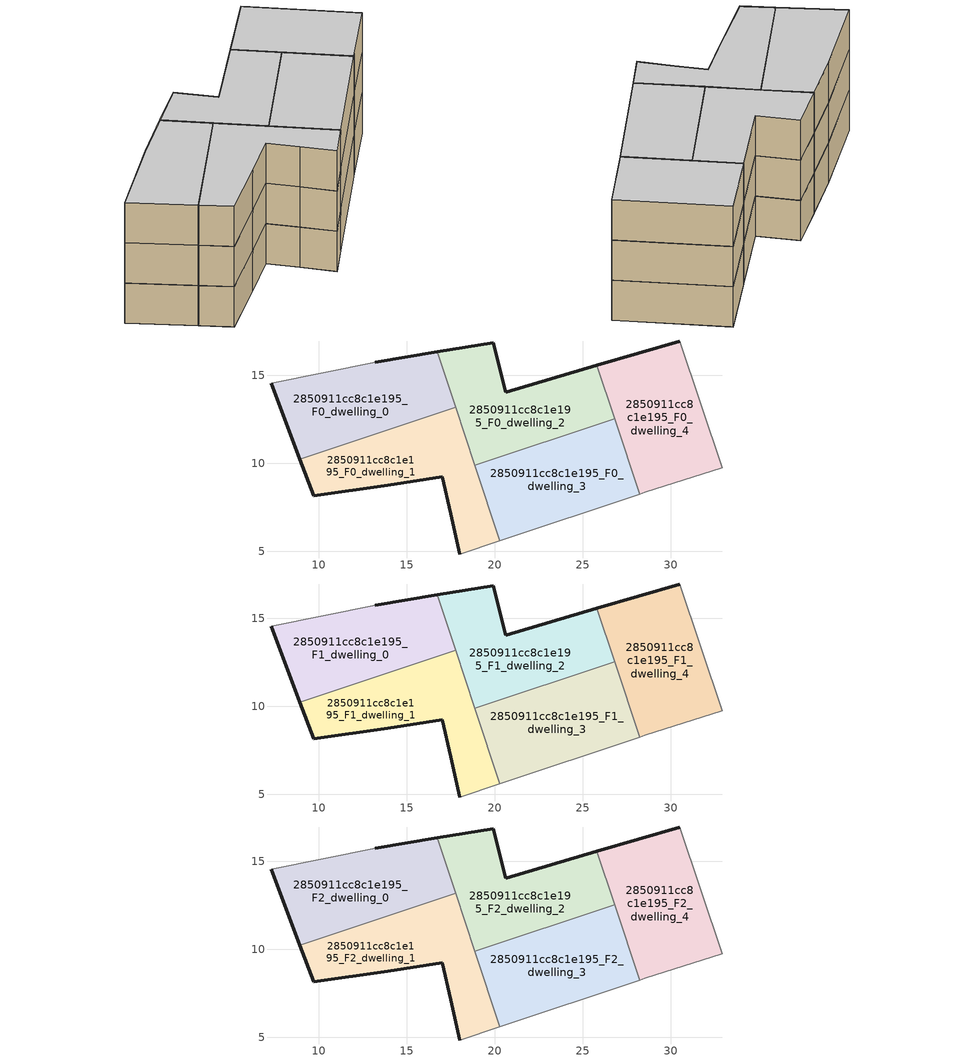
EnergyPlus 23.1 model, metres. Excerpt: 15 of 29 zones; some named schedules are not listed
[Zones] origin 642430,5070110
2850911cc8c1e195_F0_dwelling_0
 floor ground (EU_floor_Construction): 17.77,13.17 16.72,16.32 13.2,15.75 7.3,14.55 8.91,10.23 z0
 wall outside (EU_wall_Construction): 13.2,15.75 16.72,16.32 / 8.91,10.23 7.3,14.55 z0:3
 wall to 2850911cc8c1e195_F0_dwelling_1 (EU_wall_Construction): 17.77,13.17 8.91,10.23 z0:3
 wall adiabatic (EU_wall_Construction): 7.3,14.55 13.2,15.75 z0:3
 wall to 2850911cc8c1e195_F0_dwelling_2 (EU_wall_Construction): 16.72,16.32 17.77,13.17 z0:3
2850911cc8c1e195_F0_dwelling_1
 floor ground (EU_floor_Construction): 20.28,5.6 17.77,13.17 8.91,10.23 9.69,8.14 13.9,8.74 17,9.24 17.5,7.14 18,4.84 z0
 wall outside (EU_wall_Construction): 18,4.84 17.5,7.14 17,9.24 13.9,8.74 9.69,8.14 8.91,10.23 z0:3
 wall adiabatic (EU_wall_Construction): 20.28,5.6 18,4.84 z0:3
 wall to 2850911cc8c1e195_F0_dwelling_3 (EU_wall_Construction): 18.86,9.87 20.28,5.6 z0:3
 wall to 2850911cc8c1e195_F0_dwelling_2 (EU_wall_Construction): 17.77,13.17 18.86,9.87 z0:3
2850911cc8c1e195_F0_dwelling_2
 floor ground (EU_floor_Construction): 26.8,12.51 25.79,15.56 20.6,14.04 19.91,16.85 16.72,16.32 18.86,9.87 z0
 wall outside (EU_wall_Construction): 16.72,16.32 19.91,16.85 20.6,14.04 25.79,15.56 z0:3
 wall to 2850911cc8c1e195_F0_dwelling_3 (EU_wall_Construction): 26.8,12.51 18.86,9.87 z0:3
 wall to 2850911cc8c1e195_F0_dwelling_4 (EU_wall_Construction): 25.79,15.56 26.8,12.51 z0:3
2850911cc8c1e195_F0_dwelling_3
 floor ground (EU_floor_Construction): 28.22,8.24 26.8,12.51 18.86,9.87 20.28,5.6 z0
 wall adiabatic (EU_wall_Construction): 28.22,8.24 20.28,5.6 z0:3
 wall to 2850911cc8c1e195_F0_dwelling_4 (EU_wall_Construction): 26.8,12.51 28.22,8.24 z0:3
2850911cc8c1e195_F0_dwelling_4
 floor ground (EU_floor_Construction): 32.91,9.74 30.51,16.94 25.79,15.56 28.22,8.24 28.51,8.34 z0
 wall outside (EU_wall_Construction): 25.79,15.56 30.51,16.94 z0:3
 wall adiabatic (EU_wall_Construction): 30.51,16.94 32.91,9.74 28.51,8.34 28.22,8.24 z0:3
2850911cc8c1e195_F1_dwelling_0
 floor to 2850911cc8c1e195_F0_dwelling_0 (EU_floor_Construction): 17.77,13.17 16.72,16.32 13.2,15.75 7.3,14.55 8.91,10.23 z3
 wall outside (EU_wall_Construction): 13.2,15.75 16.72,16.32 / 8.91,10.23 7.3,14.55 z3:6
 wall to 2850911cc8c1e195_F1_dwelling_1 (EU_wall_Construction): 17.77,13.17 8.91,10.23 z3:6
 wall adiabatic (EU_wall_Construction): 7.3,14.55 13.2,15.75 z3:6
 wall to 2850911cc8c1e195_F1_dwelling_2 (EU_wall_Construction): 16.72,16.32 17.77,13.17 z3:6
2850911cc8c1e195_F1_dwelling_1
 floor to 2850911cc8c1e195_F0_dwelling_1 (EU_floor_Construction): 20.28,5.6 17.77,13.17 8.91,10.23 9.69,8.14 13.9,8.74 17,9.24 17.5,7.14 18,4.84 z3
 wall outside (EU_wall_Construction): 18,4.84 17.5,7.14 17,9.24 13.9,8.74 9.69,8.14 8.91,10.23 z3:6
 wall adiabatic (EU_wall_Construction): 20.28,5.6 18,4.84 z3:6
 wall to 2850911cc8c1e195_F1_dwelling_3 (EU_wall_Construction): 18.86,9.87 20.28,5.6 z3:6
 wall to 2850911cc8c1e195_F1_dwelling_2 (EU_wall_Construction): 17.77,13.17 18.86,9.87 z3:6
2850911cc8c1e195_F1_dwelling_2
 floor to 2850911cc8c1e195_F0_dwelling_2 (EU_floor_Construction): 26.8,12.51 25.79,15.56 20.6,14.04 19.91,16.85 16.72,16.32 18.86,9.87 z3
 wall outside (EU_wall_Construction): 16.72,16.32 19.91,16.85 20.6,14.04 25.79,15.56 z3:6
 wall to 2850911cc8c1e195_F1_dwelling_3 (EU_wall_Construction): 26.8,12.51 18.86,9.87 z3:6
 wall to 2850911cc8c1e195_F1_dwelling_4 (EU_wall_Construction): 25.79,15.56 26.8,12.51 z3:6
2850911cc8c1e195_F1_dwelling_3
 floor to 2850911cc8c1e195_F0_dwelling_3 (EU_floor_Construction): 28.22,8.24 26.8,12.51 18.86,9.87 20.28,5.6 z3
 wall adiabatic (EU_wall_Construction): 28.22,8.24 20.28,5.6 z3:6
 wall to 2850911cc8c1e195_F1_dwelling_4 (EU_wall_Construction): 26.8,12.51 28.22,8.24 z3:6
2850911cc8c1e195_F1_dwelling_4
 floor to 2850911cc8c1e195_F0_dwelling_4 (EU_floor_Construction): 32.91,9.74 30.51,16.94 25.79,15.56 28.22,8.24 28.51,8.34 z3
 wall outside (EU_wall_Construction): 25.79,15.56 30.51,16.94 z3:6
 wall adiabatic (EU_wall_Construction): 30.51,16.94 32.91,9.74 28.51,8.34 28.22,8.24 z3:6
2850911cc8c1e195_F2_dwelling_0
 floor to 2850911cc8c1e195_F1_dwelling_0 (EU_floor_Construction): 17.77,13.17 16.72,16.32 13.2,15.75 7.3,14.55 8.91,10.23 z6
 wall outside (EU_wall_Construction): 13.2,15.75 16.72,16.32 / 8.91,10.23 7.3,14.55 z6:9
 wall to 2850911cc8c1e195_F2_dwelling_1 (EU_wall_Construction): 17.77,13.17 8.91,10.23 z6:9
 wall adiabatic (EU_wall_Construction): 7.3,14.55 13.2,15.75 z6:9
 wall to 2850911cc8c1e195_F2_dwelling_2 (EU_wall_Construction): 16.72,16.32 17.77,13.17 z6:9
 ceiling to 2850911cc8c1e195_F3_dwelling_0 (EU_floor_Construction): 16.72,16.32 17.77,13.17 8.91,10.23 7.3,14.55 13.2,15.75 z9
2850911cc8c1e195_F2_dwelling_1
 floor to 2850911cc8c1e195_F1_dwelling_1 (EU_floor_Construction): 20.28,5.6 17.77,13.17 8.91,10.23 9.69,8.14 13.9,8.74 17,9.24 17.5,7.14 18,4.84 z6
 wall outside (EU_wall_Construction): 18,4.84 17.5,7.14 17,9.24 13.9,8.74 9.69,8.14 8.91,10.23 z6:9
 wall adiabatic (EU_wall_Construction): 20.28,5.6 18,4.84 z6:9
 wall to 2850911cc8c1e195_F2_dwelling_3 (EU_wall_Construction): 18.86,9.87 20.28,5.6 z6:9
 wall to 2850911cc8c1e195_F2_dwelling_2 (EU_wall_Construction): 17.77,13.17 18.86,9.87 z6:9
 ceiling to 2850911cc8c1e195_F3_dwelling_1 (EU_floor_Construction): 17.77,13.17 20.28,5.6 18,4.84 17.5,7.14 17,9.24 13.9,8.74 9.69,8.14 8.91,10.23 z9
2850911cc8c1e195_F2_dwelling_2
 floor to 2850911cc8c1e195_F1_dwelling_2 (EU_floor_Construction): 26.8,12.51 25.79,15.56 20.6,14.04 19.91,16.85 16.72,16.32 18.86,9.87 z6
 wall outside (EU_wall_Construction): 16.72,16.32 19.91,16.85 20.6,14.04 25.79,15.56 z6:9
 wall to 2850911cc8c1e195_F2_dwelling_3 (EU_wall_Construction): 26.8,12.51 18.86,9.87 z6:9
 wall to 2850911cc8c1e195_F2_dwelling_4 (EU_wall_Construction): 25.79,15.56 26.8,12.51 z6:9
 ceiling to 2850911cc8c1e195_F3_dwelling_2 (EU_floor_Construction): 25.79,15.56 26.8,12.51 18.86,9.87 16.72,16.32 19.91,16.85 20.6,14.04 z9
2850911cc8c1e195_F2_dwelling_3
 floor to 2850911cc8c1e195_F1_dwelling_3 (EU_floor_Construction): 28.22,8.24 26.8,12.51 18.86,9.87 20.28,5.6 z6
 wall adiabatic (EU_wall_Construction): 28.22,8.24 20.28,5.6 z6:9
 wall to 2850911cc8c1e195_F2_dwelling_4 (EU_wall_Construction): 26.8,12.51 28.22,8.24 z6:9
 ceiling to 2850911cc8c1e195_F3_dwelling_3 (EU_floor_Construction): 26.8,12.51 28.22,8.24 20.28,5.6 18.86,9.87 z9
2850911cc8c1e195_F2_dwelling_4
 floor to 2850911cc8c1e195_F1_dwelling_4 (EU_floor_Construction): 32.91,9.74 30.51,16.94 25.79,15.56 28.22,8.24 28.51,8.34 z6
 wall outside (EU_wall_Construction): 25.79,15.56 30.51,16.94 z6:9
 wall adiabatic (EU_wall_Construction): 30.51,16.94 32.91,9.74 28.51,8.34 28.22,8.24 z6:9
 ceiling to 2850911cc8c1e195_F3_dwelling_4 (EU_floor_Construction): 30.51,16.94 32.91,9.74 28.51,8.34 28.22,8.24 25.79,15.56 z9
[Building]
EU S2 Campaign: North Axis=0; Terrain=City; Solar Distribution=FullExterior
[Site:Location]
Lyon-Bron: Latitude=45.75; Longitude=5; Time Zone=1; Elevation=198
[SizingPeriod:WeatherFileDays]
AnnualSizingPeriod: Begin Month=1; Begin Day of Month=1; End Month=12; End Day of Month=31; Day of Week for Start Day=Monday; Use Weather File Daylight Saving Period=No; Use Weather File Rain and Snow Indicators=No
[MATERIAL]
EU_InternalMass_Material: Roughness=MediumRough; Thickness=0.1; Conductivity=1; Density=1800; Specific Heat=900; Thermal Absorptance=0.9; Solar Absorptance=0.7; Visible Absorptance=0.7
[MATERIAL:NOMASS] Roughness=MediumRough; Thermal Absorptance=0.9; Solar Absorptance=0.7; Visible Absorptance=0.7
Name | Thermal Resistance
EU_wall_NoMass | 0.776494
EU_floor_NoMass | 0.421597
[CONSTRUCTION]
EU_wall_Construction: EU_wall_NoMass
EU_floor_Construction: EU_floor_NoMass
EU_InternalMass_Construction: EU_InternalMass_Material
[ZONE] Type=1; Multiplier=1; Ceiling Height=autocalculate; Floor Area=autocalculate; Part of Total Floor Area=Yes
Name | Volume
2850911cc8c1e195_F0_dwelling_0; 2850911cc8c1e195_F1_dwelling_0; 2850911cc8c1e195_F2_dwelling_0 | 112.991
2850911cc8c1e195_F0_dwelling_1; 2850911cc8c1e195_F1_dwelling_1; 2850911cc8c1e195_F2_dwelling_1 | 112.981
2850911cc8c1e195_F0_dwelling_2; 2850911cc8c1e195_F1_dwelling_2; 2850911cc8c1e195_F2_dwelling_2 | 113.01
2850911cc8c1e195_F0_dwelling_3; 2850911cc8c1e195_F1_dwelling_3; 2850911cc8c1e195_F2_dwelling_3 | 112.984
2850911cc8c1e195_F0_dwelling_4; 2850911cc8c1e195_F1_dwelling_4; 2850911cc8c1e195_F2_dwelling_4 | 112.983
[INTERNALMASS] Construction=EU_InternalMass_Construction
Name | Zone or ZoneList | Surface Area
2850911cc8c1e195_F0_dwelling_0_EU_InternalMass | 2850911cc8c1e195_F0_dwelling_0 | 37.6635
2850911cc8c1e195_F0_dwelling_1_EU_InternalMass | 2850911cc8c1e195_F0_dwelling_1 | 37.6604
2850911cc8c1e195_F0_dwelling_2_EU_InternalMass | 2850911cc8c1e195_F0_dwelling_2 | 37.6694
2850911cc8c1e195_F0_dwelling_3_EU_InternalMass | 2850911cc8c1e195_F0_dwelling_3 | 37.6612
2850911cc8c1e195_F0_dwelling_4_EU_InternalMass | 2850911cc8c1e195_F0_dwelling_4 | 37.661
2850911cc8c1e195_F1_dwelling_0_EU_InternalMass | 2850911cc8c1e195_F1_dwelling_0 | 37.6635
2850911cc8c1e195_F1_dwelling_1_EU_InternalMass | 2850911cc8c1e195_F1_dwelling_1 | 37.6604
2850911cc8c1e195_F1_dwelling_2_EU_InternalMass | 2850911cc8c1e195_F1_dwelling_2 | 37.6694
2850911cc8c1e195_F1_dwelling_3_EU_InternalMass | 2850911cc8c1e195_F1_dwelling_3 | 37.6612
2850911cc8c1e195_F1_dwelling_4_EU_InternalMass | 2850911cc8c1e195_F1_dwelling_4 | 37.661
2850911cc8c1e195_F2_dwelling_0_EU_InternalMass | 2850911cc8c1e195_F2_dwelling_0 | 37.6635
2850911cc8c1e195_F2_dwelling_1_EU_InternalMass | 2850911cc8c1e195_F2_dwelling_1 | 37.6604
2850911cc8c1e195_F2_dwelling_2_EU_InternalMass | 2850911cc8c1e195_F2_dwelling_2 | 37.6694
2850911cc8c1e195_F2_dwelling_3_EU_InternalMass | 2850911cc8c1e195_F2_dwelling_3 | 37.6612
2850911cc8c1e195_F2_dwelling_4_EU_InternalMass | 2850911cc8c1e195_F2_dwelling_4 | 37.661
[OTHEREQUIPMENT] Fuel Type=Electricity; Design Level Calculation Method=Watts/Area; Power per Zone Floor Area=1; Fraction Latent=0; Fraction Radiant=0; Fraction Lost=0; Carbon Dioxide Generation Rate=0; EndUse Subcategory=EU_Step8_InternalGains
Name | Zone or ZoneList or Space or SpaceList | Schedule
EU_Step8_InternalGain_2850911cc8c1e195_F0_dwelling_0_f000 | 2850911cc8c1e195_F0_dwelling_0 | EU_Step8_GainSchedule_2850911cc8c1e195_F0_dwelling_0_f000
EU_Step8_InternalGain_2850911cc8c1e195_F0_dwelling_1_f000 | 2850911cc8c1e195_F0_dwelling_1 | EU_Step8_GainSchedule_2850911cc8c1e195_F0_dwelling_1_f000
EU_Step8_InternalGain_2850911cc8c1e195_F0_dwelling_2_f000 | 2850911cc8c1e195_F0_dwelling_2 | EU_Step8_GainSchedule_2850911cc8c1e195_F0_dwelling_2_f000
EU_Step8_InternalGain_2850911cc8c1e195_F0_dwelling_3_f000 | 2850911cc8c1e195_F0_dwelling_3 | EU_Step8_GainSchedule_2850911cc8c1e195_F0_dwelling_3_f000
EU_Step8_InternalGain_2850911cc8c1e195_F0_dwelling_4_f000 | 2850911cc8c1e195_F0_dwelling_4 | EU_Step8_GainSchedule_2850911cc8c1e195_F0_dwelling_4_f000
EU_Step8_InternalGain_2850911cc8c1e195_F1_dwelling_0_f000 | 2850911cc8c1e195_F1_dwelling_0 | EU_Step8_GainSchedule_2850911cc8c1e195_F1_dwelling_0_f000
EU_Step8_InternalGain_2850911cc8c1e195_F1_dwelling_1_f000 | 2850911cc8c1e195_F1_dwelling_1 | EU_Step8_GainSchedule_2850911cc8c1e195_F1_dwelling_1_f000
EU_Step8_InternalGain_2850911cc8c1e195_F1_dwelling_2_f000 | 2850911cc8c1e195_F1_dwelling_2 | EU_Step8_GainSchedule_2850911cc8c1e195_F1_dwelling_2_f000
EU_Step8_InternalGain_2850911cc8c1e195_F1_dwelling_3_f000 | 2850911cc8c1e195_F1_dwelling_3 | EU_Step8_GainSchedule_2850911cc8c1e195_F1_dwelling_3_f000
EU_Step8_InternalGain_2850911cc8c1e195_F1_dwelling_4_f000 | 2850911cc8c1e195_F1_dwelling_4 | EU_Step8_GainSchedule_2850911cc8c1e195_F1_dwelling_4_f000
EU_Step8_InternalGain_2850911cc8c1e195_F2_dwelling_0_f000 | 2850911cc8c1e195_F2_dwelling_0 | EU_Step8_GainSchedule_2850911cc8c1e195_F2_dwelling_0_f000
EU_Step8_InternalGain_2850911cc8c1e195_F2_dwelling_1_f000 | 2850911cc8c1e195_F2_dwelling_1 | EU_Step8_GainSchedule_2850911cc8c1e195_F2_dwelling_1_f000
EU_Step8_InternalGain_2850911cc8c1e195_F2_dwelling_2_f000 | 2850911cc8c1e195_F2_dwelling_2 | EU_Step8_GainSchedule_2850911cc8c1e195_F2_dwelling_2_f000
EU_Step8_InternalGain_2850911cc8c1e195_F2_dwelling_3_f000 | 2850911cc8c1e195_F2_dwelling_3 | EU_Step8_GainSchedule_2850911cc8c1e195_F2_dwelling_3_f000
EU_Step8_InternalGain_2850911cc8c1e195_F2_dwelling_4_f000 | 2850911cc8c1e195_F2_dwelling_4 | EU_Step8_GainSchedule_2850911cc8c1e195_F2_dwelling_4_f000
[ZONEVENTILATION:DESIGNFLOWRATE] Schedule=EU_AlwaysOn; Design Flow Rate Calculation Method=AirChanges/Hour; Air Changes per Hour=0.693814; Ventilation Type=Natural; Fan Pressure Rise=0; Fan Total Efficiency=1; Constant Term Coefficient=1; Temperature Term Coefficient=0; Velocity Term Coefficient=0; Velocity Squared Term Coefficient=0; Minimum Indoor Temperature=-100; Maximum Indoor Temperature=100; Delta Temperature=-100; Minimum Outdoor Temperature=-100; Maximum Outdoor Temperature=100; Maximum Wind Speed=40
Name | Zone or ZoneList or Space or SpaceList
EU_ConstantAir_2850911cc8c1e195_F0_dwelling_0 | 2850911cc8c1e195_F0_dwelling_0
EU_ConstantAir_2850911cc8c1e195_F0_dwelling_1 | 2850911cc8c1e195_F0_dwelling_1
EU_ConstantAir_2850911cc8c1e195_F0_dwelling_2 | 2850911cc8c1e195_F0_dwelling_2
EU_ConstantAir_2850911cc8c1e195_F0_dwelling_3 | 2850911cc8c1e195_F0_dwelling_3
EU_ConstantAir_2850911cc8c1e195_F0_dwelling_4 | 2850911cc8c1e195_F0_dwelling_4
EU_ConstantAir_2850911cc8c1e195_F1_dwelling_0 | 2850911cc8c1e195_F1_dwelling_0
EU_ConstantAir_2850911cc8c1e195_F1_dwelling_1 | 2850911cc8c1e195_F1_dwelling_1
EU_ConstantAir_2850911cc8c1e195_F1_dwelling_2 | 2850911cc8c1e195_F1_dwelling_2
EU_ConstantAir_2850911cc8c1e195_F1_dwelling_3 | 2850911cc8c1e195_F1_dwelling_3
EU_ConstantAir_2850911cc8c1e195_F1_dwelling_4 | 2850911cc8c1e195_F1_dwelling_4
EU_ConstantAir_2850911cc8c1e195_F2_dwelling_0 | 2850911cc8c1e195_F2_dwelling_0
EU_ConstantAir_2850911cc8c1e195_F2_dwelling_1 | 2850911cc8c1e195_F2_dwelling_1
EU_ConstantAir_2850911cc8c1e195_F2_dwelling_2 | 2850911cc8c1e195_F2_dwelling_2
EU_ConstantAir_2850911cc8c1e195_F2_dwelling_3 | 2850911cc8c1e195_F2_dwelling_3
EU_ConstantAir_2850911cc8c1e195_F2_dwelling_4 | 2850911cc8c1e195_F2_dwelling_4
[HVACTEMPLATE:THERMOSTAT] Constant Heating Setpoint=20; Constant Cooling Setpoint=50
EU_HeatOnly_2850911cc8c1e195_F0_dwelling_0; EU_HeatOnly_2850911cc8c1e195_F0_dwelling_1; EU_HeatOnly_2850911cc8c1e195_F0_dwelling_2; EU_HeatOnly_2850911cc8c1e195_F0_dwelling_3; EU_HeatOnly_2850911cc8c1e195_F0_dwelling_4; EU_HeatOnly_2850911cc8c1e195_F1_dwelling_0; EU_HeatOnly_2850911cc8c1e195_F1_dwelling_1; EU_HeatOnly_2850911cc8c1e195_F1_dwelling_2; EU_HeatOnly_2850911cc8c1e195_F1_dwelling_3; EU_HeatOnly_2850911cc8c1e195_F1_dwelling_4; EU_HeatOnly_2850911cc8c1e195_F2_dwelling_0; EU_HeatOnly_2850911cc8c1e195_F2_dwelling_1; EU_HeatOnly_2850911cc8c1e195_F2_dwelling_2; EU_HeatOnly_2850911cc8c1e195_F2_dwelling_3; EU_HeatOnly_2850911cc8c1e195_F2_dwelling_4; EU_HeatOnly_2850911cc8c1e195_F3_dwelling_0; EU_HeatOnly_2850911cc8c1e195_F3_dwelling_1; EU_HeatOnly_2850911cc8c1e195_F3_dwelling_2; EU_HeatOnly_2850911cc8c1e195_F3_dwelling_3; EU_HeatOnly_2850911cc8c1e195_F3_dwelling_4; EU_HeatOnly_2850911cc8c1e195_F4_dwelling_0; EU_HeatOnly_2850911cc8c1e195_F4_dwelling_1; EU_HeatOnly_2850911cc8c1e195_F4_dwelling_2; EU_HeatOnly_2850911cc8c1e195_F4_dwelling_3; EU_HeatOnly_2850911cc8c1e195_F4_dwelling_4; EU_HeatOnly_2850911cc8c1e195_F5_dwelling_0; EU_HeatOnly_2850911cc8c1e195_F5_dwelling_1; EU_HeatOnly_2850911cc8c1e195_F5_dwelling_2; EU_HeatOnly_2850911cc8c1e195_F5_dwelling_3
[HVACTEMPLATE:ZONE:IDEALLOADSAIRSYSTEM] System Availability Schedule=EU_AlwaysOn; Maximum Heating Supply Air Temperature=50; Minimum Cooling Supply Air Temperature=13; Maximum Heating Supply Air Humidity Ratio=0.0156; Minimum Cooling Supply Air Humidity Ratio=0.0077; Heating Limit=NoLimit; Cooling Limit=NoLimit; Heating Availability Schedule=EU_AlwaysOn; Cooling Availability Schedule=EU_CoolingOff; Dehumidification Control Type=ConstantSensibleHeatRatio; Cooling Sensible Heat Ratio=0.7; Dehumidification Setpoint=60; Humidification Control Type=None; Humidification Setpoint=30; Outdoor Air Method=None; Outdoor Air Flow Rate per Person=0.00944; Outdoor Air Flow Rate per Zone Floor Area=0; Outdoor Air Flow Rate per Zone=0; Demand Controlled Ventilation Type=None; Outdoor Air Economizer Type=NoEconomizer; Heat Recovery Type=None; Sensible Heat Recovery Effectiveness=0.7; Latent Heat Recovery Effectiveness=0.65
Name | Template Thermostat
2850911cc8c1e195_F0_dwelling_0 | EU_HeatOnly_2850911cc8c1e195_F0_dwelling_0
2850911cc8c1e195_F0_dwelling_1 | EU_HeatOnly_2850911cc8c1e195_F0_dwelling_1
2850911cc8c1e195_F0_dwelling_2 | EU_HeatOnly_2850911cc8c1e195_F0_dwelling_2
2850911cc8c1e195_F0_dwelling_3 | EU_HeatOnly_2850911cc8c1e195_F0_dwelling_3
2850911cc8c1e195_F0_dwelling_4 | EU_HeatOnly_2850911cc8c1e195_F0_dwelling_4
2850911cc8c1e195_F1_dwelling_0 | EU_HeatOnly_2850911cc8c1e195_F1_dwelling_0
2850911cc8c1e195_F1_dwelling_1 | EU_HeatOnly_2850911cc8c1e195_F1_dwelling_1
2850911cc8c1e195_F1_dwelling_2 | EU_HeatOnly_2850911cc8c1e195_F1_dwelling_2
2850911cc8c1e195_F1_dwelling_3 | EU_HeatOnly_2850911cc8c1e195_F1_dwelling_3
2850911cc8c1e195_F1_dwelling_4 | EU_HeatOnly_2850911cc8c1e195_F1_dwelling_4
2850911cc8c1e195_F2_dwelling_0 | EU_HeatOnly_2850911cc8c1e195_F2_dwelling_0
2850911cc8c1e195_F2_dwelling_1 | EU_HeatOnly_2850911cc8c1e195_F2_dwelling_1
2850911cc8c1e195_F2_dwelling_2 | EU_HeatOnly_2850911cc8c1e195_F2_dwelling_2
2850911cc8c1e195_F2_dwelling_3 | EU_HeatOnly_2850911cc8c1e195_F2_dwelling_3
2850911cc8c1e195_F2_dwelling_4 | EU_HeatOnly_2850911cc8c1e195_F2_dwelling_4
[SIZING:ZONE] Zone Cooling Design Supply Air Temperature Input Method=SupplyAirTemperature; Zone Cooling Design Supply Air Temperature=13; Zone Heating Design Supply Air Temperature Input Method=SupplyAirTemperature; Zone Heating Design Supply Air Temperature=50; Zone Cooling Design Supply Air Humidity Ratio=0.008; Zone Heating Design Supply Air Humidity Ratio=0.008; Cooling Design Air Flow Method=DesignDay; Cooling Design Air Flow Rate=0; Cooling Minimum Air Flow per Zone Floor Area=0.000762; Cooling Minimum Air Flow=0; Cooling Minimum Air Flow Fraction=0.2; Heating Design Air Flow Method=DesignDay; Heating Design Air Flow Rate=0; Heating Maximum Air Flow per Zone Floor Area=0.002032; Heating Maximum Air Flow=0.141576; Heating Maximum Air Flow Fraction=0.3; Account for Dedicated Outdoor Air System=No; Dedicated Outdoor Air System Control Strategy=NeutralSupplyAir; Dedicated Outdoor Air Low Setpoint Temperature for Design=autosize; Dedicated Outdoor Air High Setpoint Temperature for Design=autosize; Zone Load Sizing Method=Sensible Load Only No Latent Load; Zone Latent Cooling Design Supply Air Humidity Ratio Input Method=HumidityRatioDifference; Zone Cooling Design Supply Air Humidity Ratio Difference=0.005; Zone Latent Heating Design Supply Air Humidity Ratio Input Method=HumidityRatioDifference; Zone Humidification Design Supply Air Humidity Ratio Difference=0.005
2850911cc8c1e195_F0_dwelling_0; 2850911cc8c1e195_F0_dwelling_1; 2850911cc8c1e195_F0_dwelling_2; 2850911cc8c1e195_F0_dwelling_3; 2850911cc8c1e195_F0_dwelling_4; 2850911cc8c1e195_F1_dwelling_0
